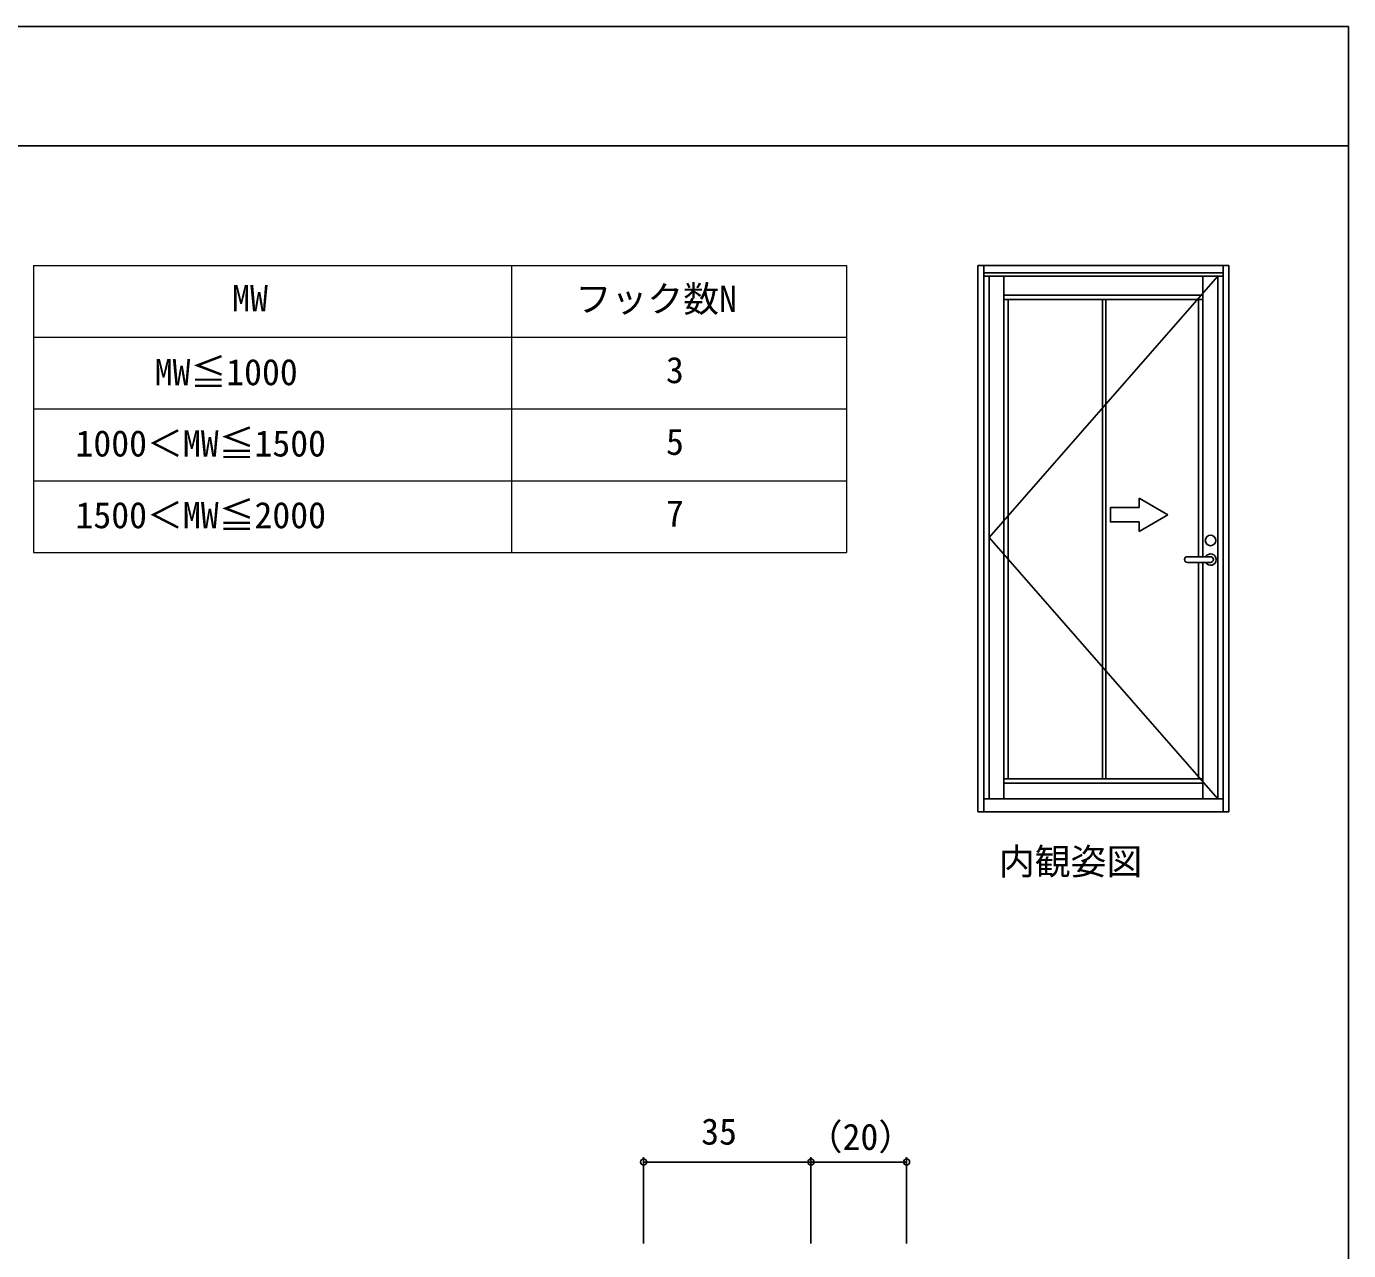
# Model space of a CAD drawing. Units: millimetres, scale not verified. Extents: x -437 to 438, y -281 to 278.
# Drawn here: x 161.7 to 438.2, y -12 to 244 of the extents above; entities that cross this region are included whole.
import ezdxf
from ezdxf.enums import TextEntityAlignment as Align

# ---------------------------------------------------------------- set-up
doc = ezdxf.new("R2010")
doc.units = ezdxf.units.MM
doc.header["$LTSCALE"] = 2
doc.layers.add('0-1_TABLE1', color=7, linetype='Continuous', lineweight=18)
for name, color, linetype in [('0-2_USER1', 3, 'Continuous'), ('0-6_YKK_A1', 4, 'Continuous'), ('0-7_YKK_D', 6, 'Continuous'), ('0-8_YKK_ZWAK', 7, 'Continuous')]:
    doc.layers.add(name, color=color, linetype=linetype)
doc.styles.add('ＭＳ ゴシック', font='')
doc.styles.get('ＭＳ ゴシック').set_extended_font_data('MS Gothic')

msp = doc.modelspace()

# ---------------------------------------------------------------- linework, layer by layer
at = {"layer": '0-1_TABLE1'}
for p, q in [((163.2, 194), (333.2, 194)), ((163.2, 194), (163.2, 134)), ((263.2, 194), (263.2, 134)), ((333.2, 194), (333.2, 134)), ((163.2, 179), (333.2, 179)), ((163.2, 164), (333.2, 164)), ((163.2, 149), (333.2, 149)), ((163.2, 134), (333.2, 134))]:
    msp.add_line(p, q, dxfattribs=at)
at = {"layer": '0-6_YKK_A1'}
for p, q in [((360.7, 194), (360.7, 79.75)), ((360.7, 194), (413.2, 194)), ((361.95, 194), (361.95, 79.75)), ((411.95, 194), (411.95, 79.75)), ((413.2, 194), (413.2, 79.75)), ((361.95, 192.5), (411.95, 192.5)), ((361.95, 191.75), (411.95, 191.75)), ((363.05, 191.75), (363.05, 82.5)), ((366.15, 191.75), (366.15, 82.5)), ((407.75, 191.75), (407.75, 133.1)), ((410.85, 191.75), (410.85, 82.5)), ((366.15, 187.825), (407.75, 187.825)), ((366.15, 186.925), (407.75, 186.925)), ((367.05, 186.925), (367.05, 86.65)), ((367.05, 186.925), (367.05, 170.089)), ((367.05, 186.925), (386.714, 186.925)), ((386.714, 186.925), (386.714, 86.65)), ((387.464, 186.925), (387.464, 86.65)), ((406.85, 186.925), (406.85, 133.1)), ((400.399, 141.874), (394.399, 145.338)), ((394.399, 143.374), (394.399, 145.338)), ((400.399, 141.874), (394.399, 138.41)), ((394.399, 138.41), (394.399, 140.374)), ((404.49, 133.1), (409.34, 133.1)), ((404.49, 131.9), (409.34, 131.9)), ((406.85, 131.9), (406.85, 86.65)), ((407.75, 131.9), (407.75, 82.5)), ((366.15, 86.65), (407.75, 86.65)), ((366.15, 85.75), (407.75, 85.75)), ((361.95, 82.5), (411.95, 82.5)), ((360.7, 79.75), (413.2, 79.75))]:
    msp.add_line(p, q, dxfattribs=at)
for points in [[(410.85, 191.75), (363.05, 137.125), (410.85, 82.5)], [(394.399, 143.374), (388.399, 143.374), (388.399, 140.374), (394.399, 140.374)]]:
    msp.add_lwpolyline(points, dxfattribs=at)
msp.add_circle((409.34, 136.5), 1.1, dxfattribs=at)
for centre, radius, start, end in [((404.49, 132.5), 0.6, 90, 270), ((409.34, 132.5), 1.175, 210.70636, 149.29364), ((409.34, 132.5), 0.6, 270, 90)]:
    msp.add_arc(centre, radius, start, end, dxfattribs=at)
at = {"layer": '0-7_YKK_D'}
for p, q in [((290.782, -10.5), (290.782, 7.5)), ((325.778, 6.5), (290.782, 6.5)), ((325.778, -10.5), (325.778, 7.5)), ((325.778, -10.5), (325.778, 7.5)), ((345.779, 6.5), (325.778, 6.5)), ((345.779, -10.5), (345.779, 7.5))]:
    msp.add_line(p, q, dxfattribs=at)
for centre in [(290.782, 6.5), (325.778, 6.5), (325.778, 6.5), (345.779, 6.5)]:
    msp.add_circle(centre, 0.637, dxfattribs=at)
at = {"layer": '0-8_YKK_ZWAK'}
for p, q in [((438.2, 244), (-436.8, 244)), ((438.2, 219), (-436.8, 219))]:
    msp.add_line(p, q, dxfattribs=at)
msp.add_lwpolyline([(-436.8, -281), (438.2, -281), (438.2, 244)], dxfattribs=at)

# ---------------------------------------------------------------- texts
at = {"layer": '0-1_TABLE1', "style": 'ＭＳ ゴシック'}
for s, p in [('MW', (204.763, 182.75)), ('フック数N', (276.574, 182.622)), ('MW≦1000', (188.548, 167.324)), ('3', (295.473, 167.75)), ('1000＜MW≦1500', (171.993, 152.409)), ('5', (295.473, 152.75)), ('1500＜MW≦2000', (171.993, 137.409)), ('7', (295.451, 137.75))]:
    msp.add_text(s, height=5.499, dxfattribs=at).set_placement(p, align=Align.BOTTOM_LEFT)
at = {"layer": '0-2_USER1', "style": 'ＭＳ ゴシック'}
msp.add_text('内観姿図', height=5.499, dxfattribs=at).set_placement((365.068, 64.971), align=Align.BOTTOM_LEFT)
at = {"layer": '0-7_YKK_D', "style": 'ＭＳ ゴシック'}
for s, p in [('35', (302.826, 8.5)), ('（20）', (324.891, 7.395))]:
    msp.add_text(s, height=5.499, dxfattribs=at).set_placement(p, align=Align.BOTTOM_LEFT)

doc.saveas('drawing.dxf')
